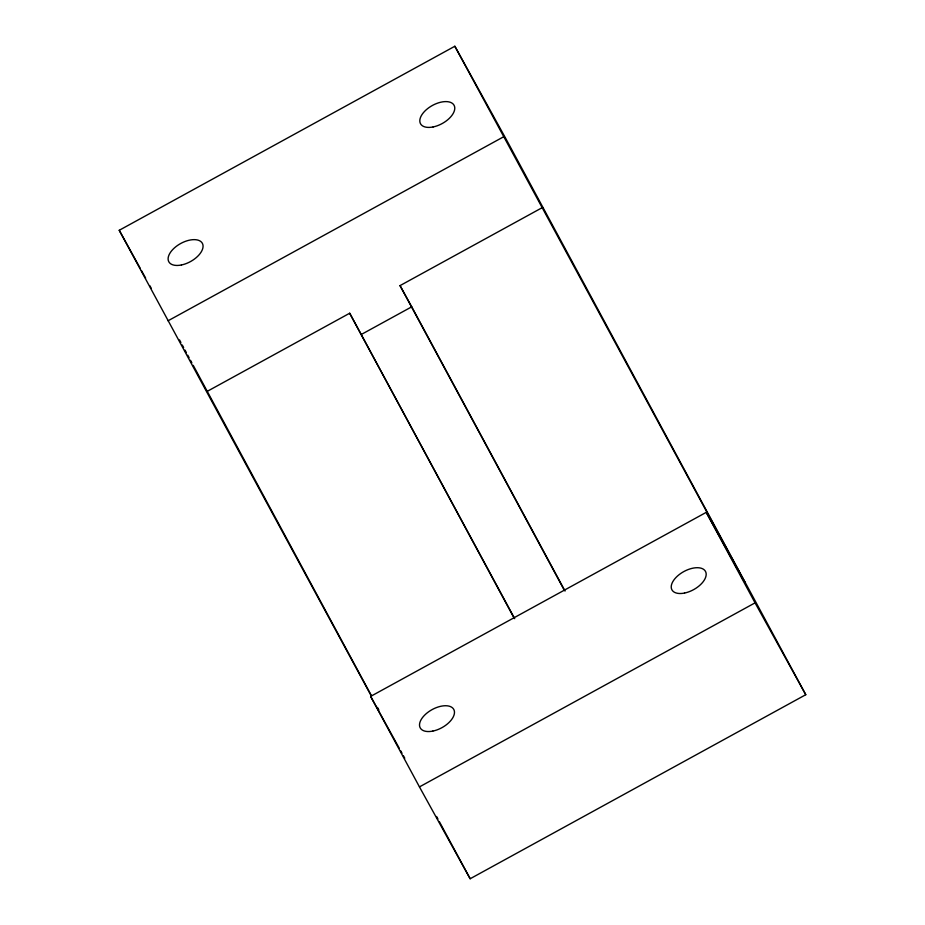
<?xml version="1.0" encoding="UTF-8"?>
<svg xmlns="http://www.w3.org/2000/svg" width="925" height="925" viewBox="0 0 925 925"><rect width="100%" height="100%" fill="white"/><g stroke="black" fill="none" stroke-linecap="round" stroke-linejoin="round"><path stroke-width="1.39" d="M371.307 695.993L119.233 230.29L454.846 46.25L505.547 138.102L805.768 694.71L470.154 878.75L419.453 786.897L370.636 696.398L706.249 512.357L745.249 583.004L454.846 46.25M168.049 320.79L503.663 136.761M207.05 391.448L349.685 313.228L514.693 618.663M564.285 590.162L400.028 285.617L542.663 207.408M361.386 334.422L411.729 306.822L400.028 285.617M419.453 786.897L755.066 602.857L706.249 512.357M755.066 602.857L805.768 694.71M119.233 230.29L140.068 268.03M141.456 270.551L145.618 278.101M149.792 285.652L151.18 288.172M370.636 696.398L399.195 748.117M400.583 750.649L401.982 753.17M403.369 755.69L404.768 758.211M411.729 306.822L565.036 591.063M349.685 313.228L513.942 617.773M179.531 339.926L180.895 342.47M182.271 345.013L183.636 347.557M185.012 350.101L186.387 352.633M187.752 355.177L189.128 357.721M190.492 360.264L191.868 362.808M193.233 365.352L371.457 695.75M436.577 816.486L437.941 819.018M439.317 821.562L470.154 878.75M377.469 707.405L378.845 709.949M181.427 264.978A19.136 10.279 -28.9 0 0 202.367 243.333A19.136 10.279 -28.9 0 0 172.975 249.299A19.136 10.279 -28.9 0 0 181.427 264.978M433.131 126.945A19.136 10.279 -28.9 0 0 454.083 105.311A19.136 10.279 -28.9 0 0 424.679 111.266A19.136 10.279 -28.9 0 0 433.131 126.945M432.831 731.085A19.136 10.279 -28.9 0 0 453.782 709.44A19.136 10.279 -28.9 0 0 424.378 715.407A19.136 10.279 -28.9 0 0 432.831 731.085M684.546 593.052A19.136 10.279 -28.9 0 0 705.486 571.407A19.136 10.279 -28.9 0 0 676.094 577.373A19.136 10.279 -28.9 0 0 684.546 593.052"/></g></svg>
